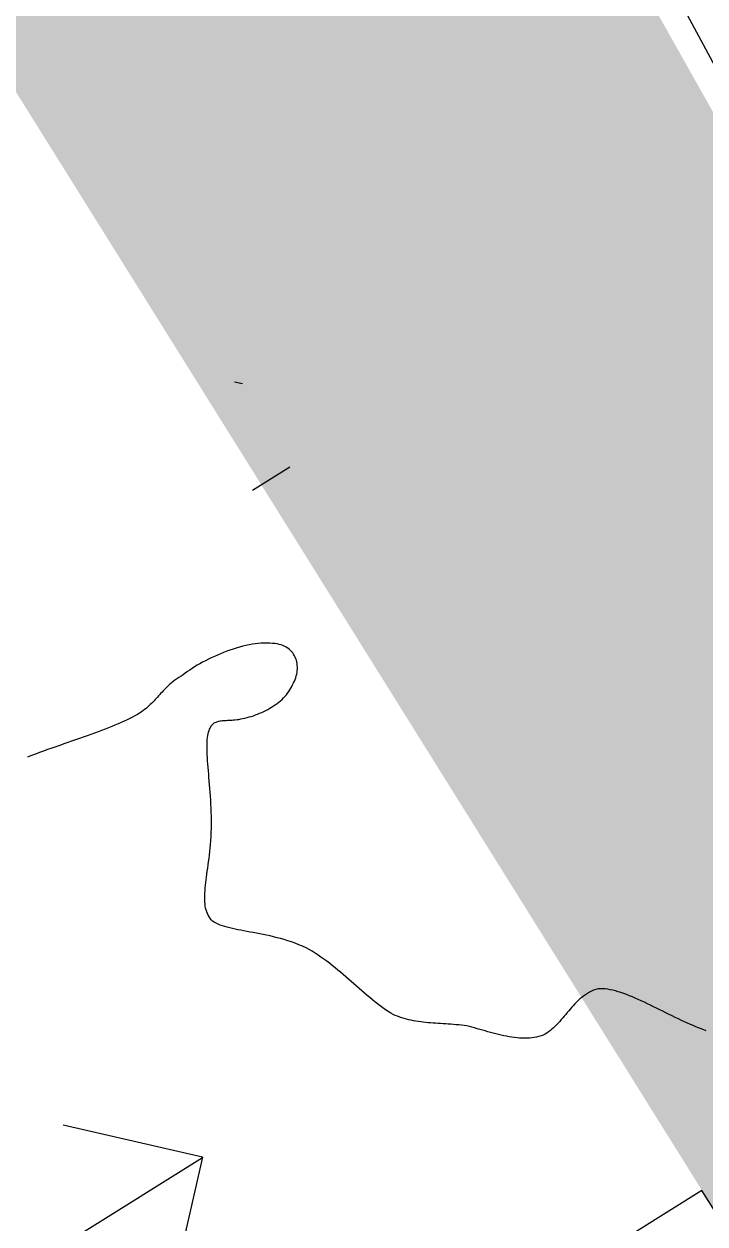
# Model space of a CAD drawing. Header units: metres. Extents: x 3 to 509016, y 4 to 6969473.
# Drawn here: x 507868.465 to 507869.6, y 6967215.474 to 6967217.473 of the extents above; entities that cross this region are included whole.
import ezdxf

# ---------------------------------------------------------------- set-up
doc = ezdxf.new("R2010")
doc.units = ezdxf.units.M
for name, color, linetype in [('EWS_BATTER TOE', 252, 'Continuous'), ('HATCH_LANDSCAPE', 1, 'Continuous'), ('KRB_BACK', 252, 'Continuous'), ('mga2020VEG_TREE', 252, 'Continuous'), ('XREF', 7, 'Continuous')]:
    doc.layers.add(name, color=color, linetype=linetype)
pattern_1 = [(212.013854887, (0, 0), (-0.28538859865, -1.2375190291), [0.238125, -1.557926224]), (167.013854887, (0, 0), (-0.28538859868, -1.23751902925), [0.238125, -1.031875]), (257.013854887, (0, 0), (1.23751902925, -0.28538859868), [0.238125, -1.031875])]

# ---------------------------------------------------------------- blocks, each defined once
blk = doc.blocks.new('XD_HATCH')
at = {"layer": 'HATCH_LANDSCAPE', "ltscale": 0.5}
h = blk.add_hatch(dxfattribs=at)
h.set_pattern_fill('GRASS', color=256, scale=0.05)
h.set_pattern_definition(pattern_1)
edge = h.paths.add_edge_path()
edge.add_line((507834.6194, 6967286.6003), (507833.7745, 6967278.3766))
edge.add_line((507833.7745, 6967278.3766), (507834.4563, 6967266.5732))
edge.add_arc((507833.4405, 6967266.3882), 1.0325, -56.8269, 10.3208, ccw=False)
edge.add_line((507834.0055, 6967265.524), (507833.7027, 6967265.3348))
edge.add_line((507833.7027, 6967265.3348), (507831.8595, 6967265.8814))
edge.add_arc((507790.5773, 6967261.1965), 41.5471, 6.4744, 11.72996)
edge.add_arc((507652.9266, 6967269.5696), 178.3302, 0.023588, 2.717699)
edge.add_arc((507863.8943, 6967277.5885), 32.8409, 156.38178, 179.23816, ccw=False)
edge.add_line((507833.8043, 6967290.7459), (507834.868, 6967290.3037))
edge.add_line((507834.868, 6967290.3037), (507834.6194, 6967286.6003))
edge = h.paths.add_edge_path()
edge.add_line((507840.3758, 6967264.2031), (507839.0111, 6967268.6216))
edge.add_line((507839.0111, 6967268.6216), (507838.9485, 6967268.9634))
edge.add_line((507838.9485, 6967268.9634), (507838.9635, 6967269.4631))
edge.add_line((507838.9635, 6967269.4631), (507838.7986, 6967271.4707))
edge.add_line((507838.7986, 6967271.4707), (507838.5426, 6967271.9806))
edge.add_line((507838.5426, 6967271.9806), (507838.3277, 6967272.489))
edge.add_line((507838.3277, 6967272.489), (507838.1812, 6967272.9949))
edge.add_line((507838.1812, 6967272.9949), (507838.0533, 6967273.5))
edge.add_line((507838.0533, 6967273.5), (507837.435, 6967274.5364))
edge.add_line((507837.435, 6967274.5364), (507837.4424, 6967274.8298))
edge.add_line((507837.4424, 6967274.8298), (507837.523, 6967275.3334))
edge.add_line((507837.523, 6967275.3334), (507837.4511, 6967275.831))
edge.add_line((507837.4511, 6967275.831), (507837.4008, 6967276.3294))
edge.add_line((507837.4008, 6967276.3294), (507837.3858, 6967276.8292))
edge.add_line((507837.3858, 6967276.8292), (507837.3708, 6967277.329))
edge.add_line((507837.3708, 6967277.329), (507837.3559, 6967277.8288))
edge.add_line((507837.3559, 6967277.8288), (507837.2868, 6967278.3259))
edge.add_line((507837.2868, 6967278.3259), (507837.6201, 6967280.3039))
edge.add_line((507837.6201, 6967280.3039), (507837.7291, 6967281.2981))
edge.add_line((507837.7291, 6967281.2981), (507837.7573, 6967281.7976))
edge.add_line((507837.7573, 6967281.7976), (507837.7637, 6967283.3032))
edge.add_line((507837.7637, 6967283.3032), (507837.8004, 6967283.8019))
edge.add_line((507837.8004, 6967283.8019), (507837.9, 6967284.2949))
edge.add_line((507837.9, 6967284.2949), (507838.1892, 6967285.2728))
edge.add_line((507838.1892, 6967285.2728), (507838.2709, 6967285.7675))
edge.add_line((507838.2709, 6967285.7675), (507838.3266, 6967286.2645))
edge.add_line((507838.3266, 6967286.2645), (507837.056, 6967286.299))
edge.add_line((507837.056, 6967286.299), (507837.0835, 6967286.024))
edge.add_line((507837.0835, 6967286.024), (507836.2865, 6967278.3018))
edge.add_line((507836.2865, 6967278.3018), (507836.7877, 6967269.7623))
edge.add_line((507836.7877, 6967269.7623), (507836.9971, 6967265.9725))
edge.add_arc((507835.4372, 6967265.8975), 1.5617, -51.2364, 2.7548, ccw=False)
edge.add_line((507836.415, 6967264.6797), (507834.7625, 6967263.6386))
edge.add_line((507834.7625, 6967263.6386), (507834.4122, 6967261.6514))
edge.add_line((507834.4122, 6967261.6514), (507838.3369, 6967255.3696))
edge.add_arc((507838.6337, 6967255.5551), 0.35, 211.9938, 302.0004)
edge.add_line((507838.8192, 6967255.2583), (507843.102, 6967257.934))
edge.add_line((507843.102, 6967257.934), (507849.8852, 6967247.0769))
edge.add_line((507849.8852, 6967247.0769), (507845.6775, 6967244.448))
edge.add_arc((507845.8629, 6967244.1511), 0.35, 121.996, 211.996)
edge.add_line((507845.5661, 6967243.9657), (507846.3609, 6967242.6936))
edge.add_arc((507846.6577, 6967242.879), 0.35, 211.996, 301.996)
edge.add_line((507846.8432, 6967242.5822), (507851.0509, 6967245.2111))
edge.add_line((507851.0509, 6967245.2111), (507857.8321, 6967234.3573))
edge.add_line((507857.8321, 6967234.3573), (507858.9988, 6967232.4898))
edge.add_line((507858.9988, 6967232.4898), (507868.4293, 6967217.3956))
edge.add_line((507868.4293, 6967217.3956), (507869.595, 6967215.5298))
edge.add_line((507869.595, 6967215.5298), (507879.0265, 6967200.4339))
edge.add_line((507879.0265, 6967200.4339), (507880.1922, 6967198.5681))
edge.add_line((507880.1922, 6967198.5681), (507889.6237, 6967183.4722))
edge.add_line((507889.6237, 6967183.4722), (507890.8655, 6967181.6516))
edge.add_line((507890.8655, 6967181.6516), (507890.7894, 6967181.6064))
edge.add_line((507890.7894, 6967181.6064), (507900.2209, 6967166.5105))
edge.add_line((507900.2209, 6967166.5105), (507895.9381, 6967163.8347))
edge.add_arc((507896.1235, 6967163.5378), 0.35, 121.994, 211.996)
edge.add_line((507895.8267, 6967163.3524), (507896.6215, 6967162.0802))
edge.add_arc((507896.9183, 6967162.2657), 0.35, 211.9984, 301.996)
edge.add_line((507897.1038, 6967161.9689), (507901.3866, 6967164.6447))
edge.add_line((507901.3866, 6967164.6447), (507910.8181, 6967149.5487))
edge.add_line((507910.8181, 6967149.5487), (507906.5469, 6967146.8811))
edge.add_arc((507906.7649, 6967146.6028), 0.3535, 128.0734, 218.4885)
edge.add_line((507906.4882, 6967146.3828), (507907.8077, 6967145.0972))
edge.add_line((507907.8077, 6967145.0972), (507909.4019, 6967144.1738))
edge.add_line((507909.4019, 6967144.1738), (507911.1824, 6967145.0318))
edge.add_line((507911.1824, 6967145.0318), (507911.5938, 6967146.4662))
edge.add_line((507911.5938, 6967146.4662), (507913.3116, 6967147.5395))
edge.add_line((507913.3116, 6967147.5395), (507911.7607, 6967150.3145))
edge.add_line((507911.7607, 6967150.3145), (507911.3517, 6967151.1377))
edge.add_line((507911.3517, 6967151.1377), (507910.3123, 6967152.8466))
edge.add_line((507910.3123, 6967152.8466), (507910.0252, 6967153.2568))
edge.add_line((507910.0252, 6967153.2568), (507908.2386, 6967155.6779))
edge.add_line((507908.2386, 6967155.6779), (507906.8185, 6967157.7385))
edge.add_line((507906.8185, 6967157.7385), (507905.1467, 6967160.2314))
edge.add_line((507905.1467, 6967160.2314), (507902.6614, 6967164.5743))
edge.add_line((507902.6614, 6967164.5743), (507901.6885, 6967166.3247))
edge.add_line((507901.6885, 6967166.3247), (507890.3492, 6967184.5912))
edge.add_line((507890.3492, 6967184.5912), (507887.9238, 6967188.3817))
edge.add_line((507887.9238, 6967188.3817), (507882.2644, 6967197.2262))
edge.add_line((507882.2644, 6967197.2262), (507881.0853, 6967198.9492))
edge.add_line((507881.0853, 6967198.9492), (507875.2149, 6967208.1494))
edge.add_line((507875.2149, 6967208.1494), (507870.7184, 6967215.3627))
edge.add_line((507870.7184, 6967215.3627), (507864.5811, 6967226.2674))
edge.add_line((507864.5811, 6967226.2674), (507858.7045, 6967235.0792))
edge.add_line((507858.7045, 6967235.0792), (507856.2419, 6967238.7442))
edge.add_line((507856.2419, 6967238.7442), (507855.1022, 6967240.3904))
edge.add_line((507855.1022, 6967240.3904), (507854.8173, 6967240.8019))
edge.add_line((507854.8173, 6967240.8019), (507854.0618, 6967242.0986))
edge.add_line((507854.0618, 6967242.0986), (507852.576, 6967244.7077))
edge.add_line((507852.576, 6967244.7077), (507851.066, 6967247.3016))
edge.add_line((507851.066, 6967247.3016), (507849.5393, 6967249.8852))
edge.add_line((507849.5393, 6967249.8852), (507848.9949, 6967250.7242))
edge.add_line((507848.9949, 6967250.7242), (507848.7226, 6967251.1437))
edge.add_line((507848.7226, 6967251.1437), (507848.4401, 6967251.5567))
edge.add_line((507848.4401, 6967251.5567), (507847.8618, 6967252.3745))
edge.add_line((507847.8618, 6967252.3745), (507847.3356, 6967253.2249))
edge.add_line((507847.3356, 6967253.2249), (507845.7975, 6967255.8013))
edge.add_line((507845.7975, 6967255.8013), (507844.2186, 6967258.446))
edge.add_line((507844.2186, 6967258.446), (507842.8502, 6967261.0217))
edge.add_line((507842.8502, 6967261.0217), (507842.6112, 6967261.4614))
edge.add_line((507842.6112, 6967261.4614), (507842.0412, 6967262.2858))
edge.add_line((507842.0412, 6967262.2858), (507840.3758, 6967264.2031))
h = blk.add_hatch(dxfattribs=at)
h.set_pattern_fill('GRASS', color=256, scale=0.05)
h.set_pattern_definition(pattern_1)
edge = h.paths.add_edge_path()
edge.add_line((507868.5054, 6967217.4408), (507864.1465, 6967214.7198))
edge.add_arc((507864.3256, 6967214.4244), 0.3454, 121.2305, 212.7671)
edge.add_line((507864.0351, 6967214.2375), (507864.8299, 6967212.9654))
edge.add_arc((507865.126, 6967213.1476), 0.3476, 211.6067, 302.3853)
edge.add_line((507865.3122, 6967212.854), (507869.595, 6967215.5298))
edge.add_line((507869.595, 6967215.5298), (507868.5054, 6967217.4408))
blk = doc.blocks.new('BAC V TREE')
for p, q in [((-5.3757, -10.7966), (-5.4099, -10.8064)), ((-5.3416, -10.7876), (-5.3757, -10.7966)), ((-5.3076, -10.7795), (-5.3416, -10.7876)), ((-5.2738, -10.7724), (-5.3076, -10.7795)), ((-5.2404, -10.7663), (-5.2738, -10.7724)), ((-5.2073, -10.7614), (-5.2404, -10.7663)), ((-5.1747, -10.7576), (-5.2073, -10.7614)), ((-5.1426, -10.7549), (-5.1747, -10.7576)), ((-5.1111, -10.7535), (-5.1426, -10.7549)), ((-5.0802, -10.7535), (-5.1111, -10.7535)), ((-5.0501, -10.7547), (-5.0802, -10.7535)), ((-5.0208, -10.7574), (-5.0501, -10.7547)), ((-4.9962, -10.7595), (-5.0208, -10.7574)), ((-4.9728, -10.7629), (-4.9962, -10.7595)), ((-4.9506, -10.7677), (-4.9728, -10.7629)), ((-4.9297, -10.7736), (-4.9506, -10.7677)), ((-4.91, -10.7807), (-4.9297, -10.7736)), ((-4.8915, -10.789), (-4.91, -10.7807)), ((-4.8742, -10.7983), (-4.8915, -10.789)), ((-4.8581, -10.8086), (-4.8742, -10.7983)), ((-5.7094, -10.9265), (-5.7405, -10.9424)), ((-5.6778, -10.911), (-5.7094, -10.9265)), ((-5.6455, -10.896), (-5.6778, -10.911)), ((-5.6128, -10.8814), (-5.6455, -10.896)), ((-5.5796, -10.8673), (-5.6128, -10.8814)), ((-5.5461, -10.8538), (-5.5796, -10.8673)), ((-5.5123, -10.8409), (-5.5461, -10.8538)), ((-5.4783, -10.8286), (-5.5123, -10.8409)), ((-5.4441, -10.8172), (-5.4783, -10.8286)), ((-5.4099, -10.8064), (-5.4441, -10.8172)), ((-4.8432, -10.8199), (-4.8581, -10.8086)), ((-4.8295, -10.8321), (-4.8432, -10.8199)), ((-4.8169, -10.8451), (-4.8295, -10.8321)), ((-4.8056, -10.859), (-4.8169, -10.8451)), ((-4.7954, -10.8735), (-4.8056, -10.859)), ((-4.7864, -10.8888), (-4.7954, -10.8735)), ((-4.7785, -10.9046), (-4.7864, -10.8888)), ((-4.7718, -10.9211), (-4.7785, -10.9046)), ((-4.7663, -10.938), (-4.7718, -10.9211)), ((-5.9089, -11.0422), (-5.9334, -11.0591)), ((-5.8833, -11.0252), (-5.9089, -11.0422)), ((-5.8566, -11.0084), (-5.8833, -11.0252)), ((-5.8289, -10.9916), (-5.8566, -11.0084)), ((-5.8003, -10.975), (-5.8289, -10.9916)), ((-5.7708, -10.9585), (-5.8003, -10.975)), ((-5.7405, -10.9424), (-5.7708, -10.9585)), ((-4.7619, -10.9555), (-4.7663, -10.938)), ((-4.7586, -10.9733), (-4.7619, -10.9555)), ((-4.7593, -11.0668), (-4.757, -11.0477)), ((-4.7565, -10.9915), (-4.7586, -10.9733)), ((-4.757, -11.0477), (-4.7557, -11.0288)), ((-4.7555, -11.01), (-4.7565, -10.9915)), ((-4.7557, -11.0288), (-4.7555, -11.01)), ((-6.1042, -11.1799), (-6.1211, -11.1941)), ((-6.0863, -11.1656), (-6.1042, -11.1799)), ((-6.0673, -11.1512), (-6.0863, -11.1656)), ((-6.0472, -11.1367), (-6.0673, -11.1512)), ((-6.0257, -11.1222), (-6.0472, -11.1367)), ((-6.0029, -11.1075), (-6.0257, -11.1222)), ((-5.9786, -11.0928), (-6.0029, -11.1075)), ((-5.9566, -11.076), (-5.9786, -11.0928)), ((-5.9334, -11.0591), (-5.9566, -11.076)), ((-4.8069, -11.1996), (-4.7968, -11.1811)), ((-4.7968, -11.1811), (-4.7879, -11.1623)), ((-4.7879, -11.1623), (-4.78, -11.1434)), ((-4.78, -11.1434), (-4.7732, -11.1243)), ((-4.7732, -11.1243), (-4.7675, -11.1051)), ((-4.7675, -11.1051), (-4.7628, -11.086)), ((-4.7628, -11.086), (-4.7593, -11.0668)), ((-6.2314, -11.3054), (-6.2435, -11.319)), ((-6.2191, -11.2917), (-6.2314, -11.3054)), ((-6.2066, -11.2779), (-6.2191, -11.2917)), ((-6.1938, -11.2641), (-6.2066, -11.2779)), ((-6.1805, -11.2503), (-6.1938, -11.2641)), ((-6.1667, -11.2363), (-6.1805, -11.2503)), ((-6.1522, -11.2223), (-6.1667, -11.2363)), ((-6.1371, -11.2083), (-6.1522, -11.2223)), ((-6.1211, -11.1941), (-6.1371, -11.2083)), ((-4.8882, -11.325), (-4.8736, -11.3084)), ((-4.8736, -11.3084), (-4.8599, -11.2914)), ((-4.8599, -11.2914), (-4.8472, -11.2739)), ((-4.8472, -11.2739), (-4.8355, -11.256)), ((-4.8355, -11.256), (-4.8249, -11.2376)), ((-4.8249, -11.2376), (-4.8153, -11.2188)), ((-4.8153, -11.2188), (-4.8069, -11.1996)), ((-6.361, -11.44), (-6.3767, -11.4533)), ((-6.3461, -11.4267), (-6.361, -11.44)), ((-6.3318, -11.4133), (-6.3461, -11.4267)), ((-6.3181, -11.4), (-6.3318, -11.4133)), ((-6.305, -11.3866), (-6.3181, -11.4)), ((-6.2922, -11.3731), (-6.305, -11.3866)), ((-6.2798, -11.3597), (-6.2922, -11.3731)), ((-6.2676, -11.3462), (-6.2798, -11.3597)), ((-6.2555, -11.3326), (-6.2676, -11.3462)), ((-6.2435, -11.319), (-6.2555, -11.3326)), ((-5.0519, -11.4528), (-5.0314, -11.4405)), ((-5.0314, -11.4405), (-5.0114, -11.4278)), ((-5.0114, -11.4278), (-4.9918, -11.4146)), ((-4.9918, -11.4146), (-4.9728, -11.4009)), ((-4.9728, -11.4009), (-4.9545, -11.3866)), ((-4.9545, -11.3866), (-4.9368, -11.3719)), ((-4.9368, -11.3719), (-4.9198, -11.3568)), ((-4.9198, -11.3568), (-4.9036, -11.3411)), ((-4.9036, -11.3411), (-4.8882, -11.325)), ((-6.552, -11.5626), (-6.5816, -11.5769)), ((-6.5236, -11.5483), (-6.552, -11.5626)), ((-6.4965, -11.534), (-6.5236, -11.5483)), ((-6.4706, -11.5195), (-6.4965, -11.534)), ((-6.4495, -11.5063), (-6.4706, -11.5195)), ((-6.4296, -11.4931), (-6.4495, -11.5063)), ((-6.411, -11.4798), (-6.4296, -11.4931)), ((-6.3934, -11.4666), (-6.411, -11.4798)), ((-6.3767, -11.4533), (-6.3934, -11.4666)), ((-5.4026, -11.5735), (-5.3836, -11.5711)), ((-5.3836, -11.5711), (-5.3618, -11.5672)), ((-5.3618, -11.5672), (-5.3398, -11.5627)), ((-5.3398, -11.5627), (-5.3175, -11.5576)), ((-5.3175, -11.5576), (-5.2951, -11.5519)), ((-5.2951, -11.5519), (-5.2725, -11.5457)), ((-5.2725, -11.5457), (-5.2499, -11.5389)), ((-5.2499, -11.5389), (-5.2273, -11.5315)), ((-5.2273, -11.5315), (-5.2048, -11.5236)), ((-5.2048, -11.5236), (-5.1823, -11.5151)), ((-5.1823, -11.5151), (-5.16, -11.506)), ((-5.16, -11.506), (-5.1378, -11.4964)), ((-5.1378, -11.4964), (-5.1159, -11.4863)), ((-5.1159, -11.4863), (-5.0942, -11.4756)), ((-5.0942, -11.4756), (-5.0729, -11.4645)), ((-5.0729, -11.4645), (-5.0519, -11.4528)), ((-6.8546, -11.6901), (-6.8926, -11.7043)), ((-6.8174, -11.676), (-6.8546, -11.6901)), ((-6.781, -11.6618), (-6.8174, -11.676)), ((-6.7453, -11.6477), (-6.781, -11.6618)), ((-6.7106, -11.6336), (-6.7453, -11.6477)), ((-6.6769, -11.6194), (-6.7106, -11.6336)), ((-6.6441, -11.6053), (-6.6769, -11.6194)), ((-6.6123, -11.5911), (-6.6441, -11.6053)), ((-6.5816, -11.5769), (-6.6123, -11.5911)), ((-5.7072, -11.7074), (-5.7022, -11.6914)), ((-5.7022, -11.6914), (-5.6968, -11.6768)), ((-5.6968, -11.6768), (-5.6909, -11.6637)), ((-5.6909, -11.6637), (-5.6846, -11.6518)), ((-5.6846, -11.6518), (-5.6779, -11.6413)), ((-5.6779, -11.6413), (-5.6707, -11.6319)), ((-5.6707, -11.6319), (-5.663, -11.6236)), ((-5.663, -11.6236), (-5.6549, -11.6163)), ((-5.6549, -11.6163), (-5.6463, -11.61)), ((-5.6463, -11.61), (-5.6372, -11.6045)), ((-5.6372, -11.6045), (-5.6276, -11.5999)), ((-5.6276, -11.5999), (-5.6176, -11.5959)), ((-5.6176, -11.5959), (-5.607, -11.5927)), ((-5.607, -11.5927), (-5.5959, -11.59)), ((-5.5959, -11.59), (-5.5843, -11.5878)), ((-5.5843, -11.5878), (-5.5722, -11.586)), ((-5.5722, -11.586), (-5.5596, -11.5846)), ((-5.5596, -11.5846), (-5.5464, -11.5835)), ((-5.5464, -11.5835), (-5.5327, -11.5826)), ((-5.5327, -11.5826), (-5.5184, -11.5818)), ((-5.5184, -11.5818), (-5.5036, -11.581)), ((-5.5036, -11.581), (-5.4882, -11.5803)), ((-5.4882, -11.5803), (-5.4723, -11.5794)), ((-5.4723, -11.5794), (-5.4557, -11.5784)), ((-5.4557, -11.5784), (-5.4386, -11.5771)), ((-5.4386, -11.5771), (-5.4209, -11.5755)), ((-5.4209, -11.5755), (-5.4026, -11.5735)), ((-7.2175, -11.82), (-7.2601, -11.8349)), ((-7.1753, -11.8053), (-7.2175, -11.82)), ((-7.1335, -11.7906), (-7.1753, -11.8053)), ((-7.092, -11.7761), (-7.1335, -11.7906)), ((-7.051, -11.7616), (-7.092, -11.7761)), ((-7.0105, -11.7472), (-7.051, -11.7616)), ((-6.9706, -11.7329), (-7.0105, -11.7472)), ((-6.9313, -11.7186), (-6.9706, -11.7329)), ((-6.8926, -11.7043), (-6.9313, -11.7186)), ((-5.7241, -11.8364), (-5.7233, -11.8111)), ((-5.7233, -11.8111), (-5.7219, -11.7874)), ((-5.7219, -11.7874), (-5.7198, -11.7651)), ((-5.7198, -11.7651), (-5.716, -11.7442)), ((-5.716, -11.7442), (-5.7118, -11.725)), ((-5.7118, -11.725), (-5.7072, -11.7074)), ((-7.6061, -11.9587), (-7.6494, -11.9749)), ((-7.5627, -11.9427), (-7.6061, -11.9587)), ((-7.5193, -11.9268), (-7.5627, -11.9427)), ((-7.4759, -11.9111), (-7.5193, -11.9268)), ((-7.4325, -11.8956), (-7.4759, -11.9111)), ((-7.3891, -11.8802), (-7.4325, -11.8956)), ((-7.3459, -11.8649), (-7.3891, -11.8802)), ((-7.3029, -11.8498), (-7.3459, -11.8649)), ((-7.2601, -11.8349), (-7.3029, -11.8498)), ((-5.7242, -11.8631), (-5.7241, -11.8364)), ((-5.7237, -11.8912), (-5.7242, -11.8631)), ((-5.7228, -11.9206), (-5.7237, -11.8912)), ((-5.7214, -11.9512), (-5.7228, -11.9206)), ((-5.7195, -11.983), (-5.7214, -11.9512)), ((-5.7173, -12.016), (-5.7195, -11.983)), ((-5.7149, -12.05), (-5.7173, -12.016)), ((-5.7121, -12.0851), (-5.7149, -12.05)), ((-5.7092, -12.1211), (-5.7121, -12.0851)), ((-5.7061, -12.1581), (-5.7092, -12.1211)), ((-5.7029, -12.1958), (-5.7061, -12.1581)), ((-5.6997, -12.2344), (-5.7029, -12.1958)), ((-5.6965, -12.2737), (-5.6997, -12.2344)), ((-5.6933, -12.3137), (-5.6965, -12.2737)), ((-5.6903, -12.3543), (-5.6933, -12.3137)), ((-5.6874, -12.3955), (-5.6903, -12.3543)), ((-5.6848, -12.4372), (-5.6874, -12.3955)), ((-5.6824, -12.4793), (-5.6848, -12.4372)), ((-5.6804, -12.5218), (-5.6824, -12.4793)), ((-5.6787, -12.5647), (-5.6804, -12.5218)), ((-5.6774, -12.6078), (-5.6787, -12.5647)), ((-5.6767, -12.6511), (-5.6774, -12.6078)), ((-5.6768, -12.7383), (-5.6764, -12.6947)), ((-5.6764, -12.6947), (-5.6767, -12.6511)), ((-5.6819, -12.8691), (-5.6795, -12.8256)), ((-5.6795, -12.8256), (-5.6778, -12.7819)), ((-5.6778, -12.7819), (-5.6768, -12.7383)), ((-5.6931, -12.9887), (-5.689, -12.951)), ((-5.689, -12.951), (-5.6851, -12.9126)), ((-5.6851, -12.9126), (-5.6819, -12.8691)), ((-5.7114, -13.131), (-5.7067, -13.0966)), ((-5.7067, -13.0966), (-5.702, -13.0615)), ((-5.702, -13.0615), (-5.6975, -13.0255)), ((-5.6975, -13.0255), (-5.6931, -12.9887)), ((-5.7294, -13.2604), (-5.7251, -13.2292)), ((-5.7251, -13.2292), (-5.7207, -13.1973)), ((-5.7207, -13.1973), (-5.7161, -13.1646)), ((-5.7161, -13.1646), (-5.7114, -13.131)), ((-5.7433, -13.3769), (-5.7404, -13.349)), ((-5.7404, -13.349), (-5.7371, -13.3202)), ((-5.7371, -13.3202), (-5.7334, -13.2907)), ((-5.7334, -13.2907), (-5.7294, -13.2604)), ((-5.749, -13.4808), (-5.7485, -13.456)), ((-5.7487, -13.5048), (-5.749, -13.4808)), ((-5.7485, -13.456), (-5.7474, -13.4304)), ((-5.7474, -13.4304), (-5.7456, -13.4041)), ((-5.7456, -13.4041), (-5.7433, -13.3769)), ((-5.7476, -13.528), (-5.7487, -13.5048)), ((-5.7456, -13.5505), (-5.7476, -13.528)), ((-5.7427, -13.5722), (-5.7456, -13.5505)), ((-5.7388, -13.5931), (-5.7427, -13.5722)), ((-5.7339, -13.6132), (-5.7388, -13.5931)), ((-5.7278, -13.6326), (-5.7339, -13.6132)), ((-5.7205, -13.6512), (-5.7278, -13.6326)), ((-5.712, -13.669), (-5.7205, -13.6512)), ((-5.7022, -13.6861), (-5.712, -13.669)), ((-5.691, -13.7024), (-5.7022, -13.6861)), ((-5.6784, -13.7179), (-5.691, -13.7024)), ((-5.6644, -13.7327), (-5.6784, -13.7179)), ((-5.6457, -13.7445), (-5.6644, -13.7327)), ((-5.6257, -13.7554), (-5.6457, -13.7445)), ((-5.6044, -13.7654), (-5.6257, -13.7554)), ((-5.5818, -13.7748), (-5.6044, -13.7654)), ((-5.558, -13.7834), (-5.5818, -13.7748)), ((-5.533, -13.7915), (-5.558, -13.7834)), ((-5.5069, -13.7991), (-5.533, -13.7915)), ((-5.4797, -13.8062), (-5.5069, -13.7991)), ((-5.4515, -13.813), (-5.4797, -13.8062)), ((-5.4223, -13.8194), (-5.4515, -13.813)), ((-5.3921, -13.8257), (-5.4223, -13.8194)), ((-5.3611, -13.8318), (-5.3921, -13.8257)), ((-5.3292, -13.8378), (-5.3611, -13.8318)), ((-5.2965, -13.8439), (-5.3292, -13.8378)), ((-5.263, -13.85), (-5.2965, -13.8439)), ((-5.2288, -13.8563), (-5.263, -13.85)), ((-5.1939, -13.8628), (-5.2288, -13.8563)), ((-5.1584, -13.8696), (-5.1939, -13.8628)), ((-5.1224, -13.8768), (-5.1584, -13.8696)), ((-5.0858, -13.8844), (-5.1224, -13.8768)), ((-5.0487, -13.8926), (-5.0858, -13.8844)), ((-5.0111, -13.9013), (-5.0487, -13.8926)), ((-4.9732, -13.9107), (-5.0111, -13.9013)), ((-4.9349, -13.9209), (-4.9732, -13.9107)), ((-4.8963, -13.9319), (-4.9349, -13.9209)), ((-4.8575, -13.9438), (-4.8963, -13.9319)), ((-4.8184, -13.9566), (-4.8575, -13.9438)), ((-4.7792, -13.9706), (-4.8184, -13.9566)), ((-4.7399, -13.9856), (-4.7792, -13.9706)), ((-4.7004, -14.0018), (-4.7399, -13.9856)), ((-4.661, -14.0193), (-4.7004, -14.0018)), ((-4.6285, -14.0373), (-4.661, -14.0193)), ((-4.5964, -14.0562), (-4.6285, -14.0373)), ((-4.5647, -14.076), (-4.5964, -14.0562)), ((-4.5333, -14.0965), (-4.5647, -14.076)), ((-4.5022, -14.1178), (-4.5333, -14.0965)), ((-4.4715, -14.1397), (-4.5022, -14.1178)), ((-4.441, -14.1623), (-4.4715, -14.1397)), ((-4.4108, -14.1853), (-4.441, -14.1623)), ((-4.3809, -14.2089), (-4.4108, -14.1853)), ((-4.3512, -14.2328), (-4.3809, -14.2089)), ((-4.3218, -14.2571), (-4.3512, -14.2328)), ((-4.2925, -14.2817), (-4.3218, -14.2571)), ((-4.2635, -14.3065), (-4.2925, -14.2817)), ((-4.2346, -14.3315), (-4.2635, -14.3065)), ((-4.2059, -14.3566), (-4.2346, -14.3315)), ((-4.1773, -14.3817), (-4.2059, -14.3566)), ((-4.1488, -14.4068), (-4.1773, -14.3817)), ((-4.1204, -14.4318), (-4.1488, -14.4068)), ((-4.0922, -14.4566), (-4.1204, -14.4318)), ((-4.0639, -14.4813), (-4.0922, -14.4566)), ((-4.0358, -14.5056), (-4.0639, -14.4813)), ((-4.0077, -14.5297), (-4.0358, -14.5056)), ((-3.9796, -14.5533), (-4.0077, -14.5297)), ((-1.6671, -14.5222), (-1.6873, -14.5366)), ((-1.6463, -14.5087), (-1.6671, -14.5222)), ((-1.6248, -14.4963), (-1.6463, -14.5087)), ((-1.6025, -14.4849), (-1.6248, -14.4963)), ((-1.5794, -14.4748), (-1.6025, -14.4849)), ((-1.5554, -14.4659), (-1.5794, -14.4748)), ((-1.5306, -14.4583), (-1.5554, -14.4659)), ((-1.5062, -14.4574), (-1.5306, -14.4583)), ((-1.4811, -14.458), (-1.5062, -14.4574)), ((-1.4552, -14.4601), (-1.4811, -14.458)), ((-1.4287, -14.4635), (-1.4552, -14.4601)), ((-1.4015, -14.4683), (-1.4287, -14.4635)), ((-1.3737, -14.4743), (-1.4015, -14.4683)), ((-1.3453, -14.4814), (-1.3737, -14.4743)), ((-1.3163, -14.4897), (-1.3453, -14.4814)), ((-1.2868, -14.499), (-1.3163, -14.4897)), ((-1.2568, -14.5093), (-1.2868, -14.499)), ((-1.2264, -14.5204), (-1.2568, -14.5093)), ((-1.1955, -14.5324), (-1.2264, -14.5204)), ((-3.9515, -14.5765), (-3.9796, -14.5533)), ((-3.9234, -14.5991), (-3.9515, -14.5765)), ((-3.8952, -14.6212), (-3.9234, -14.5991)), ((-3.867, -14.6426), (-3.8952, -14.6212)), ((-3.8387, -14.6633), (-3.867, -14.6426)), ((-1.8137, -14.6564), (-1.8303, -14.6752)), ((-1.7968, -14.6378), (-1.8137, -14.6564)), ((-1.7797, -14.6196), (-1.7968, -14.6378)), ((-1.7621, -14.6018), (-1.7797, -14.6196)), ((-1.7442, -14.5845), (-1.7621, -14.6018)), ((-1.7257, -14.5678), (-1.7442, -14.5845)), ((-1.7068, -14.5518), (-1.7257, -14.5678)), ((-1.6873, -14.5366), (-1.7068, -14.5518)), ((-1.1642, -14.5452), (-1.1955, -14.5324)), ((-1.1326, -14.5586), (-1.1642, -14.5452)), ((-1.1006, -14.5727), (-1.1326, -14.5586)), ((-1.0684, -14.5873), (-1.1006, -14.5727)), ((-1.0358, -14.6025), (-1.0684, -14.5873)), ((-1.0031, -14.618), (-1.0358, -14.6025)), ((-0.9702, -14.6339), (-1.0031, -14.618)), ((-0.9371, -14.65), (-0.9702, -14.6339)), ((-0.9038, -14.6664), (-0.9371, -14.65)), ((-3.8104, -14.6832), (-3.8387, -14.6633)), ((-3.7819, -14.7023), (-3.8104, -14.6832)), ((-3.7534, -14.7205), (-3.7819, -14.7023)), ((-3.7299, -14.7322), (-3.7534, -14.7205)), ((-3.7062, -14.743), (-3.7299, -14.7322)), ((-3.6824, -14.7529), (-3.7062, -14.743)), ((-3.6583, -14.762), (-3.6824, -14.7529)), ((-3.634, -14.7702), (-3.6583, -14.762)), ((-3.6096, -14.7777), (-3.634, -14.7702)), ((-3.5849, -14.7845), (-3.6096, -14.7777)), ((-3.5601, -14.7906), (-3.5849, -14.7845)), ((-1.9108, -14.7704), (-1.9268, -14.7891)), ((-1.8949, -14.7515), (-1.9108, -14.7704)), ((-1.8789, -14.7325), (-1.8949, -14.7515)), ((-1.8628, -14.7133), (-1.8789, -14.7325)), ((-1.8466, -14.6942), (-1.8628, -14.7133)), ((-1.8303, -14.6752), (-1.8466, -14.6942)), ((-0.8705, -14.6829), (-0.9038, -14.6664)), ((-0.8371, -14.6995), (-0.8705, -14.6829)), ((-0.8037, -14.7161), (-0.8371, -14.6995)), ((-0.7703, -14.7327), (-0.8037, -14.7161)), ((-0.737, -14.7491), (-0.7703, -14.7327)), ((-0.7037, -14.7653), (-0.737, -14.7491)), ((-0.6705, -14.7812), (-0.7037, -14.7653)), ((-0.6375, -14.7968), (-0.6705, -14.7812)), ((-3.535, -14.7961), (-3.5601, -14.7906)), ((-3.5098, -14.8011), (-3.535, -14.7961)), ((-3.4844, -14.8055), (-3.5098, -14.8011)), ((-3.4588, -14.8094), (-3.4844, -14.8055)), ((-3.433, -14.8129), (-3.4588, -14.8094)), ((-3.407, -14.8161), (-3.433, -14.8129)), ((-3.3808, -14.8189), (-3.407, -14.8161)), ((-3.3545, -14.8214), (-3.3808, -14.8189)), ((-3.3279, -14.8236), (-3.3545, -14.8214)), ((-3.3012, -14.8257), (-3.3279, -14.8236)), ((-3.2744, -14.8276), (-3.3012, -14.8257)), ((-3.2473, -14.8294), (-3.2744, -14.8276)), ((-3.2201, -14.8312), (-3.2473, -14.8294)), ((-3.1927, -14.8329), (-3.2201, -14.8312)), ((-3.1651, -14.8347), (-3.1927, -14.8329)), ((-3.1373, -14.8365), (-3.1651, -14.8347)), ((-3.1094, -14.8385), (-3.1373, -14.8365)), ((-3.0814, -14.8407), (-3.1094, -14.8385)), ((-3.0531, -14.843), (-3.0814, -14.8407)), ((-3.0247, -14.8457), (-3.0531, -14.843)), ((-2.9962, -14.8486), (-3.0247, -14.8457)), ((-2.9674, -14.852), (-2.9962, -14.8486)), ((-2.9386, -14.8557), (-2.9674, -14.852)), ((-2.9115, -14.8629), (-2.9386, -14.8557)), ((-2.8841, -14.8703), (-2.9115, -14.8629)), ((-2.8565, -14.878), (-2.8841, -14.8703)), ((-2.8285, -14.8859), (-2.8565, -14.878)), ((-2.8003, -14.8938), (-2.8285, -14.8859)), ((-2.7719, -14.9019), (-2.8003, -14.8938)), ((-2.7433, -14.9099), (-2.7719, -14.9019)), ((-2.7146, -14.9179), (-2.7433, -14.9099)), ((-2.0436, -14.906), (-2.0616, -14.9197)), ((-2.0261, -14.8913), (-2.0436, -14.906)), ((-2.0089, -14.8759), (-2.0261, -14.8913)), ((-1.992, -14.8596), (-2.0089, -14.8759)), ((-1.9754, -14.8428), (-1.992, -14.8596)), ((-1.9591, -14.8253), (-1.9754, -14.8428)), ((-1.9429, -14.8074), (-1.9591, -14.8253)), ((-1.9268, -14.7891), (-1.9429, -14.8074)), ((-0.6046, -14.812), (-0.6375, -14.7968)), ((-0.572, -14.8267), (-0.6046, -14.812)), ((-0.5425, -14.8396), (-0.572, -14.8267)), ((-0.5133, -14.8522), (-0.5425, -14.8396)), ((-0.4844, -14.8644), (-0.5133, -14.8522)), ((-0.4557, -14.8763), (-0.4844, -14.8644)), ((-0.4274, -14.8878), (-0.4557, -14.8763)), ((-0.3993, -14.8988), (-0.4274, -14.8878)), ((-0.3716, -14.9093), (-0.3993, -14.8988)), ((-2.6858, -14.9257), (-2.7146, -14.9179)), ((-2.657, -14.9333), (-2.6858, -14.9257)), ((-2.6281, -14.9407), (-2.657, -14.9333)), ((-2.5992, -14.9478), (-2.6281, -14.9407)), ((-2.5704, -14.9545), (-2.5992, -14.9478)), ((-2.5416, -14.9608), (-2.5704, -14.9545)), ((-2.513, -14.9666), (-2.5416, -14.9608)), ((-2.4845, -14.9719), (-2.513, -14.9666)), ((-2.4562, -14.9765), (-2.4845, -14.9719)), ((-2.4281, -14.9805), (-2.4562, -14.9765)), ((-2.4003, -14.9838), (-2.4281, -14.9805)), ((-2.3727, -14.9862), (-2.4003, -14.9838)), ((-2.3455, -14.9879), (-2.3727, -14.9862)), ((-2.3187, -14.9886), (-2.3455, -14.9879)), ((-2.2922, -14.9883), (-2.3187, -14.9886)), ((-2.2662, -14.987), (-2.2922, -14.9883)), ((-2.2406, -14.9846), (-2.2662, -14.987)), ((-2.2156, -14.9811), (-2.2406, -14.9846)), ((-2.191, -14.9764), (-2.2156, -14.9811)), ((-2.1671, -14.9704), (-2.191, -14.9764)), ((-2.1437, -14.9631), (-2.1671, -14.9704)), ((-2.121, -14.9543), (-2.1437, -14.9631)), ((-2.099, -14.9442), (-2.121, -14.9543)), ((-2.08, -14.9325), (-2.099, -14.9442)), ((-2.0616, -14.9197), (-2.08, -14.9325))]:
    blk.add_line(p, q)
blk = doc.blocks.new('XE_SURVEY')
at = {"layer": 'mga2020VEG_TREE', "xscale": 0.1554417355589352, "yscale": 0.1554417355589352, "zscale": 0.1554417355589352, "rotation": 0.001583333339407246}
blk.add_blockref('BAC V TREE', (507869.6599, 6967218.1131, 5.1959), dxfattribs=at)
blk = doc.blocks.new('XD_DESIGN_1')
at = {"layer": 'EWS_BATTER TOE'}
blk.add_polyline3d([(507868.3402, 6967219.7725, 5.0165), (507868.5778, 6967219.3313, 5.0246), (507868.8153, 6967218.8902, 5.0327), (507869.0529, 6967218.4491, 5.0407), (507869.2492, 6967218.0847, 5.0474), (507869.2905, 6967218.008, 5.0488), (507869.5281, 6967217.5668, 5.0568), (507869.7657, 6967217.1257, 5.0649), (507870.0033, 6967216.6846, 5.073), (507870.2408, 6967216.2434, 5.081), (507870.4371, 6967215.879, 5.0877), (507870.4788, 6967215.8025, 5.0891), (507870.7184, 6967215.3627, 5.0971)], dxfattribs=at)
at = {"layer": 'KRB_BACK'}
blk.add_lwpolyline([(507880.1922, 6967198.5681), (507875.9094, 6967195.8923, -0.414214), (507875.4271, 6967196.0037), (507874.6323, 6967197.2758, -0.414214), (507874.7437, 6967197.7581), (507879.0265, 6967200.4339), (507869.595, 6967215.5298), (507865.3122, 6967212.854, -0.414214), (507864.8299, 6967212.9654), (507864.0351, 6967214.2375, -0.414234), (507864.1465, 6967214.7198), (507868.4293, 6967217.3956), (507858.9978, 6967232.4915), (507854.7149, 6967229.8157, -0.414181), (507854.2327, 6967229.927), (507853.4379, 6967231.1992, -0.414235), (507853.5493, 6967231.6815), (507857.8321, 6967234.3573)], format="xyb", dxfattribs=at)
blk = doc.blocks.new('XD_DESIGN_2')
at = {"layer": 'EWS_BATTER TOE'}
blk.add_polyline3d([(507868.3402, 6967219.7725, 5.0165), (507868.5778, 6967219.3313, 5.0246), (507868.8153, 6967218.8902, 5.0327), (507869.0529, 6967218.4491, 5.0407), (507869.2492, 6967218.0847, 5.0474), (507869.2905, 6967218.008, 5.0488), (507869.5281, 6967217.5668, 5.0568), (507869.7657, 6967217.1257, 5.0649), (507870.0033, 6967216.6846, 5.073), (507870.2408, 6967216.2434, 5.081), (507870.4371, 6967215.879, 5.0877), (507870.4788, 6967215.8025, 5.0891), (507870.7184, 6967215.3627, 5.0971)], dxfattribs=at)
at = {"layer": 'KRB_BACK'}
blk.add_lwpolyline([(507880.1922, 6967198.5681), (507875.9094, 6967195.8923, -0.414214), (507875.4271, 6967196.0037), (507874.6323, 6967197.2758, -0.414214), (507874.7437, 6967197.7581), (507879.0265, 6967200.4339), (507869.595, 6967215.5298), (507865.3122, 6967212.854, -0.414214), (507864.8299, 6967212.9654), (507864.0351, 6967214.2375, -0.414234), (507864.1465, 6967214.7198), (507868.4293, 6967217.3956), (507858.9978, 6967232.4915), (507854.7149, 6967229.8157, -0.414181), (507854.2327, 6967229.927), (507853.4379, 6967231.1992, -0.414235), (507853.5493, 6967231.6815), (507857.8321, 6967234.3573)], format="xyb", dxfattribs=at)

msp = doc.modelspace()

# ---------------------------------------------------------------- block references
for name in ['XD_HATCH', 'XE_SURVEY']:
    msp.add_blockref(name, (0, 0))
at = {"layer": 'XREF'}
for name in ['XD_HATCH', 'XE_SURVEY']:
    msp.add_blockref(name, (0, 0), dxfattribs=at)

# ---------------------------------------------------------------- next in the draw order: block references
msp.add_blockref('XD_DESIGN_1', (0, 0))

# ---------------------------------------------------------------- next in the draw order: block references
msp.add_blockref('XD_DESIGN_2', (0, 0), dxfattribs=at)

doc.saveas('drawing.dxf')
